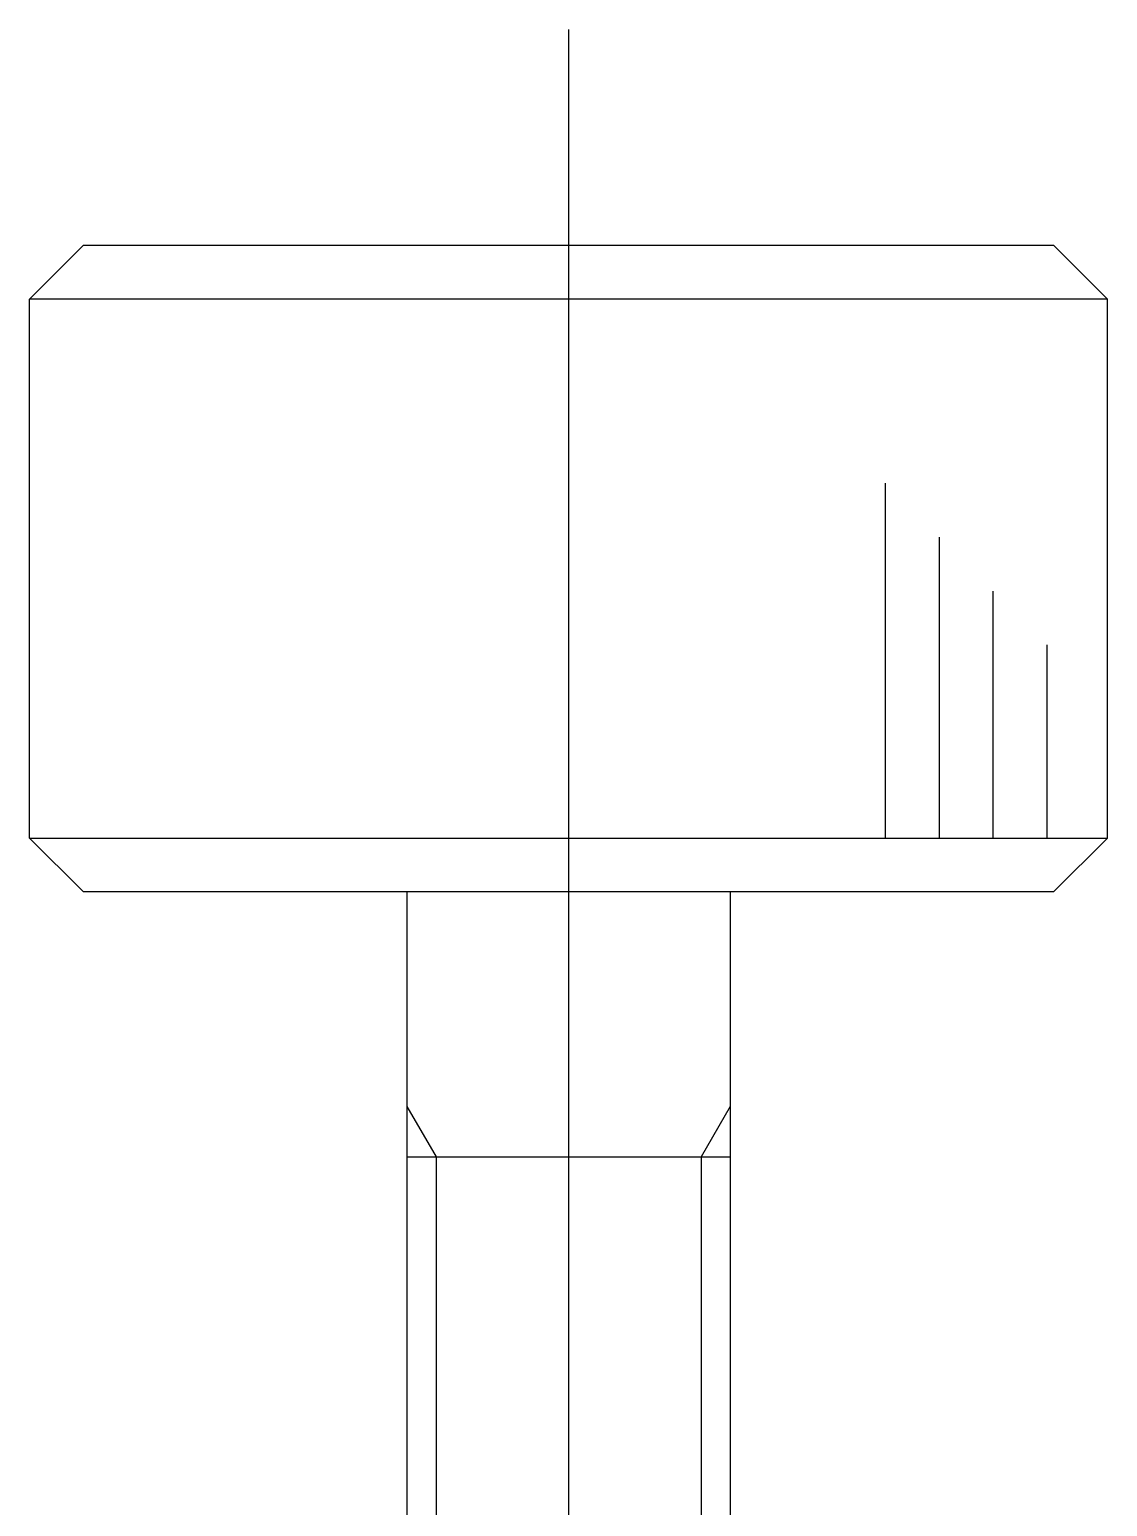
# Model space of a CAD drawing. Extents: x 1 to 231, y 0 to 192.
# Drawn here: x 25.39 to 35.39, y 121.54 to 135.24 of the extents above; entities that cross this region are included whole.
import ezdxf

# ---------------------------------------------------------------- set-up
doc = ezdxf.new("R2010")
doc.units = 0
doc.linetypes.add('CENTER', pattern=[50.8, 31.75, -6.35, 6.35, -6.35])
doc.layers.get('0').update_dxf_attribs({"linetype": 'CONTINUOUS'})
doc.layers.add('CENTER', color=1, linetype='CENTER')

msp = doc.modelspace()

# ---------------------------------------------------------------- linework, layer by layer
at = {"color": 7, "linetype": 'CONTINUOUS'}
for p, q in [((25.891, 133.237), (25.391, 132.737)), ((25.891, 133.237), (34.891, 133.237)), ((34.891, 133.237), (35.391, 132.737)), ((35.391, 132.737), (25.391, 132.737)), ((25.391, 127.737), (25.391, 132.737)), ((35.391, 127.737), (35.391, 132.737)), ((25.391, 127.737), (35.391, 127.737)), ((25.891, 127.237), (25.391, 127.737)), ((34.891, 127.237), (35.391, 127.737)), ((34.891, 127.237), (25.891, 127.237)), ((28.891, 127.237), (28.891, 121.237)), ((31.891, 127.237), (31.891, 121.237)), ((28.891, 124.778), (31.891, 124.778))]:
    msp.add_line(p, q, dxfattribs=at)
at = {"color": 3, "linetype": 'CONTINUOUS'}
for p, q in [((33.332, 127.74), (33.332, 131.028)), ((33.832, 127.74), (33.832, 130.528)), ((34.332, 127.74), (34.332, 130.028)), ((34.832, 127.74), (34.832, 129.528)), ((28.891, 125.247), (29.162, 124.778)), ((31.891, 125.247), (31.621, 124.778)), ((29.162, 124.778), (29.162, 121.237)), ((31.621, 124.778), (31.621, 121.237))]:
    msp.add_line(p, q, dxfattribs=at)
at = {"layer": 'CENTER', "color": 1, "linetype": 'CENTER'}
msp.add_line((30.391, 135.237), (30.391, 114.778), dxfattribs=at)

doc.saveas('drawing.dxf')
